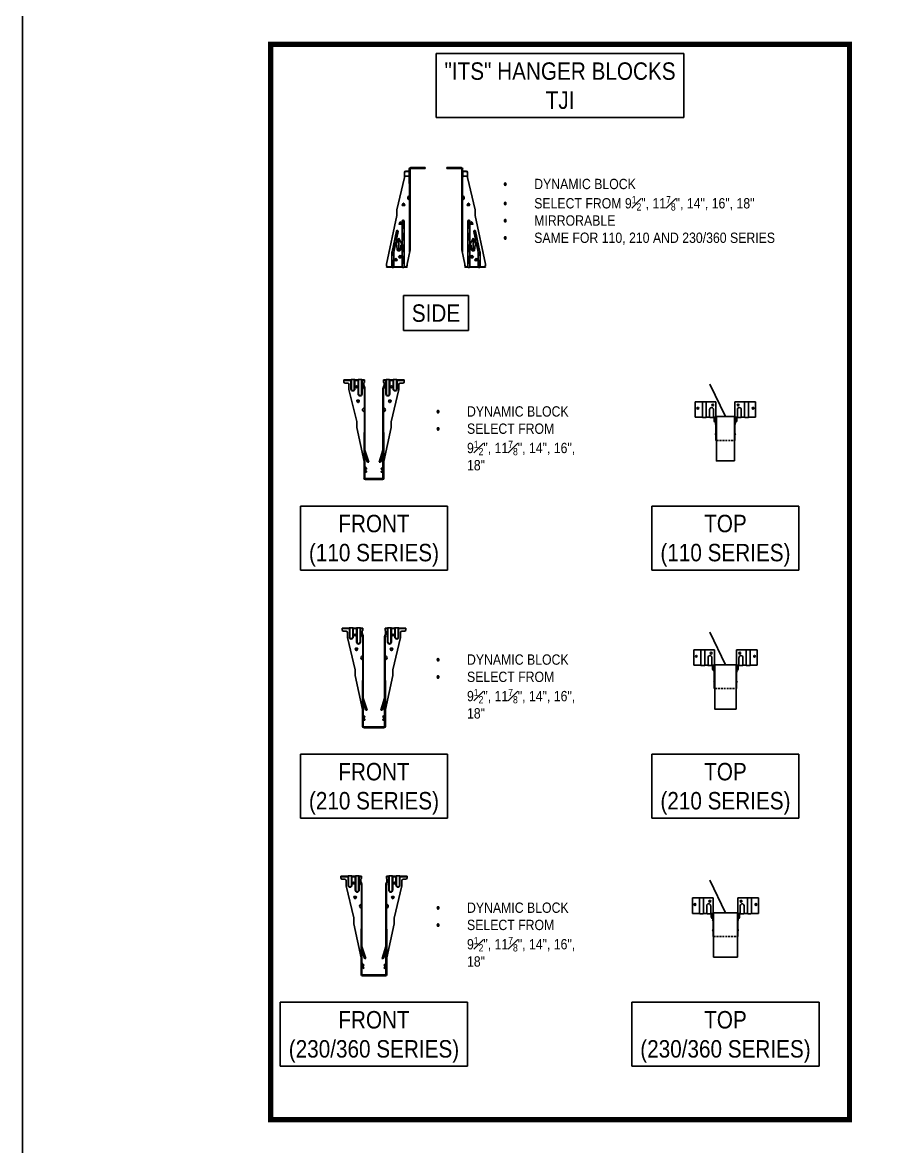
# Model space of a CAD drawing. Header units: inches. Extents: x -2661 to 42767, y -1222 to 9099.
# Drawn here: x 1230.6 to 1313.6, y 1611.2 to 1719.9 of the extents above; entities that cross this region are included whole.
import ezdxf

# ---------------------------------------------------------------- set-up
doc = ezdxf.new("R2010")
doc.units = ezdxf.units.IN
doc.header["$LTSCALE"] = 12
doc.header["$MEASUREMENT"] = 0
for name, pattern in [('HIDDEN4', [0.09375, 0.0625, -0.03125]), ('HIDDEN8', [0.04625, 0.03125, -0.015]), ('THD', [0.15, 0.11, -0.04])]:
    doc.linetypes.add(name, pattern=pattern)
doc.layers.get('0').update_dxf_attribs({"linetype": 'CONTINUOUS'})
doc.layers.add('S-ANNO-NONPLOT', color=253, linetype='CONTINUOUS', plot=False, transparency=0.5)
for name, color, linetype in [('S-ANNO-NOTE', 4, 'CONTINUOUS'), ('S-SIMPSON', 2, 'CONTINUOUS'), ('S-WOOD', 3, 'CONTINUOUS')]:
    doc.layers.add(name, color=color, linetype=linetype)
doc.styles.add('Arial', font='arial.ttf', dxfattribs={"width": 0.85})

# ---------------------------------------------------------------- blocks, each defined once
blk = doc.blocks.new('ITS-210-Top')
for p, q in [((-1.07, 1.44), (-3.07, 1.44)), ((-3.07, 1.44), (-3.07, -0.05)), ((-2.38, -0.05), (-2.38, 1.44)), ((-2.01, -0.05), (-2.01, 1.44)), ((-1.07, 1.44), (-1.07, -0.05)), ((1.07, 1.44), (3.07, 1.44)), ((1.07, 1.44), (1.07, -0.05)), ((2.01, -0.05), (2.01, 1.44)), ((2.38, -0.05), (2.38, 1.44)), ((3.07, 1.44), (3.07, -0.05)), ((-1.68, -0.05), (-1.68, 0.69)), ((-1.31, -0.05), (-1.31, 0.69)), ((1.31, -0.05), (1.31, 0.69)), ((1.68, -0.05), (1.68, 0.69)), ((-2.35, -0.08), (-2.04, -0.08)), ((-1.65, -0.08), (-1.34, -0.08)), ((-1.24, -0.11), (-1.03, -0.11)), ((-1.24, -0.11), (-1.24, -0.42)), ((-1.2, -0.11), (-1.2, -0.42)), ((-1.12, -0.55), (-1.03, -0.55)), ((-1.08, -0.59), (-1.1, -0.63)), ((-1.08, -0.78), (-1.1, -0.74)), ((-1.08, -0.09), (-1.08, -0.11)), ((-1.08, -0.55), (-1.08, -2.3)), ((-1.03, -0.09), (-1.03, -2.3)), ((1.03, -0.09), (1.03, -2.3)), ((1.24, -0.11), (1.03, -0.11)), ((1.12, -0.55), (1.03, -0.55)), ((1.08, -0.09), (1.08, -0.11)), ((1.08, -0.55), (1.08, -2.3)), ((1.08, -0.59), (1.1, -0.63)), ((1.08, -0.78), (1.1, -0.74)), ((1.2, -0.11), (1.2, -0.42)), ((1.24, -0.11), (1.24, -0.42)), ((1.65, -0.08), (1.34, -0.08)), ((2.35, -0.08), (2.04, -0.08)), ((-1.08, -1.59), (-1.1, -1.63)), ((-1.08, -1.78), (-1.1, -1.74)), ((1.08, -1.59), (1.1, -1.63)), ((1.08, -1.78), (1.1, -1.74)), ((-1.08, -2.3), (-1.03, -2.3)), ((1.03, -2.3), (1.08, -2.3))]:
    blk.add_line(p, q)
at = {"linetype": 'Continuous'}
for p, q in [((-2.38, -0.05), (-3.07, -0.05)), ((-1.68, -0.05), (-2.01, -0.05)), ((-1.07, -0.05), (-1.31, -0.05)), ((1.07, -0.05), (1.31, -0.05)), ((1.68, -0.05), (2.01, -0.05)), ((2.38, -0.05), (3.07, -0.05))]:
    blk.add_line(p, q, dxfattribs=at)
at = {"color": 1, "linetype": 'HIDDEN8', "ltscale": 0.5}
blk.add_line((-1.03, -2.3), (1.03, -2.3), dxfattribs=at)
for centre in [(-1.38, 1.12), (1.38, 1.12), (-2.82, 0.81), (2.82, 0.81)]:
    blk.add_circle(centre, 0.0855)
for centre, radius, start, end in [((-1.5, 0.69), 0.188, 0, 180), ((1.5, 0.69), 0.188, 0, 180), ((-2.35, -0.05), 0.035, 180, 270), ((-2.04, -0.05), 0.035, 270, 0), ((-1.65, -0.05), 0.035, 180, 270), ((-1.34, -0.05), 0.035, 270, 0), ((-1.12, -0.42), 0.125, 180, 270), ((-1.08, -0.42), 0.125, 180, 270), ((-1.03, -0.68), 0.0938, 144.9489, 215.0511), ((1.08, -0.42), 0.125, 270, 0), ((1.03, -0.68), 0.0938, 324.9489, 35.0511), ((1.12, -0.42), 0.125, 270, 0), ((1.34, -0.05), 0.035, 180, 270), ((1.65, -0.05), 0.035, 270, 0), ((2.04, -0.05), 0.035, 180, 270), ((2.35, -0.05), 0.035, 270, 0), ((-1.03, -1.68), 0.0938, 144.9489, 215.0511), ((1.03, -1.68), 0.0938, 324.9489, 35.0511)]:
    blk.add_arc(centre, radius, start, end)
at = {"linetype": 'Continuous'}
for centre, radius, start, end in [((-1.12, -0.09), 0.045, 0, 90), ((-1.12, -0.09), 0.09, 0, 56.8249), ((1.12, -0.09), 0.09, 123.1751, 180), ((1.12, -0.09), 0.045, 90, 180)]:
    blk.add_arc(centre, radius, start, end, dxfattribs=at)
blk = doc.blocks.new('ITS-110-Top')
for p, q in [((-0.92, 1.44), (-2.92, 1.44)), ((-2.92, 1.44), (-2.92, -0.05)), ((-2.23, -0.05), (-2.23, 1.44)), ((-1.85, -0.05), (-1.85, 1.44)), ((-0.92, 1.44), (-0.92, -0.05)), ((0.92, 1.44), (2.92, 1.44)), ((0.92, 1.44), (0.92, -0.05)), ((1.85, -0.05), (1.85, 1.44)), ((2.23, -0.05), (2.23, 1.44)), ((2.92, 1.44), (2.92, -0.05)), ((-1.53, -0.05), (-1.53, 0.69)), ((-1.15, -0.05), (-1.15, 0.69)), ((1.15, -0.05), (1.15, 0.69)), ((1.53, -0.05), (1.53, 0.69)), ((-2.19, -0.08), (-1.89, -0.08)), ((-1.49, -0.08), (-1.19, -0.08)), ((-1.09, -0.11), (-0.87, -0.11)), ((-1.09, -0.11), (-1.09, -0.42)), ((-1.04, -0.11), (-1.04, -0.42)), ((-0.96, -0.55), (-0.87, -0.55)), ((-0.92, -0.59), (-0.95, -0.63)), ((-0.92, -0.78), (-0.95, -0.74)), ((-0.92, -0.09), (-0.92, -0.11)), ((-0.92, -0.55), (-0.92, -2.3)), ((-0.87, -0.09), (-0.87, -2.3)), ((1.09, -0.11), (0.87, -0.11)), ((0.96, -0.55), (0.87, -0.55)), ((0.87, -0.09), (0.87, -2.3)), ((0.92, -0.09), (0.92, -0.11)), ((0.92, -0.55), (0.92, -2.3)), ((0.92, -0.59), (0.95, -0.63)), ((0.92, -0.78), (0.95, -0.74)), ((1.04, -0.11), (1.04, -0.42)), ((1.09, -0.11), (1.09, -0.42)), ((1.49, -0.08), (1.19, -0.08)), ((2.19, -0.08), (1.89, -0.08)), ((-0.92, -1.59), (-0.95, -1.63)), ((-0.92, -1.78), (-0.95, -1.74)), ((0.92, -1.59), (0.95, -1.63)), ((0.92, -1.78), (0.95, -1.74)), ((-0.92, -2.3), (-0.87, -2.3)), ((0.87, -2.3), (0.92, -2.3))]:
    blk.add_line(p, q)
at = {"linetype": 'Continuous'}
for p, q in [((-2.23, -0.05), (-2.92, -0.05)), ((-1.53, -0.05), (-1.85, -0.05)), ((-0.92, -0.05), (-1.15, -0.05)), ((0.92, -0.05), (1.15, -0.05)), ((1.53, -0.05), (1.85, -0.05)), ((2.23, -0.05), (2.92, -0.05))]:
    blk.add_line(p, q, dxfattribs=at)
at = {"color": 1, "linetype": 'HIDDEN8', "ltscale": 0.5}
blk.add_line((-0.87, -2.3), (0.87, -2.3), dxfattribs=at)
for centre in [(-1.23, 1.12), (1.23, 1.12), (-2.67, 0.81), (2.67, 0.81)]:
    blk.add_circle(centre, 0.0855)
for centre, radius, start, end in [((-1.34, 0.69), 0.188, 0, 180), ((1.34, 0.69), 0.188, 0, 180), ((-2.19, -0.05), 0.035, 180, 270), ((-1.89, -0.05), 0.035, 270, 0), ((-1.49, -0.05), 0.035, 180, 270), ((-1.19, -0.05), 0.035, 270, 0), ((-0.96, -0.42), 0.125, 180, 270), ((-0.92, -0.42), 0.125, 180, 270), ((-0.87, -0.68), 0.0938, 144.9489, 215.0511), ((0.92, -0.42), 0.125, 270, 0), ((0.87, -0.68), 0.0938, 324.9489, 35.0511), ((0.96, -0.42), 0.125, 270, 0), ((1.19, -0.05), 0.035, 180, 270), ((1.49, -0.05), 0.035, 270, 0), ((1.89, -0.05), 0.035, 180, 270), ((2.19, -0.05), 0.035, 270, 0), ((-0.87, -1.68), 0.0938, 144.9489, 215.0511), ((0.87, -1.68), 0.0938, 324.9489, 35.0511)]:
    blk.add_arc(centre, radius, start, end)
at = {"linetype": 'Continuous'}
for centre, radius, start, end in [((-0.96, -0.09), 0.045, 0, 90), ((-0.96, -0.09), 0.09, 0, 56.8249), ((0.96, -0.09), 0.09, 123.1751, 180), ((0.96, -0.09), 0.045, 90, 180)]:
    blk.add_arc(centre, radius, start, end, dxfattribs=at)
blk = doc.blocks.new('ITS-360-Top')
for p, q in [((-1.2, 1.44), (-3.2, 1.44)), ((-3.2, 1.44), (-3.2, -0.05)), ((-2.51, -0.05), (-2.51, 1.44)), ((-2.13, -0.05), (-2.13, 1.44)), ((-1.2, 1.44), (-1.2, -0.05)), ((1.2, 1.44), (3.2, 1.44)), ((1.2, 1.44), (1.2, -0.05)), ((2.13, -0.05), (2.13, 1.44)), ((2.51, -0.05), (2.51, 1.44)), ((3.2, 1.44), (3.2, -0.05)), ((-1.81, -0.05), (-1.81, 0.69)), ((-1.43, -0.05), (-1.43, 0.69)), ((1.43, -0.05), (1.43, 0.69)), ((1.81, -0.05), (1.81, 0.69)), ((-2.47, -0.08), (-2.17, -0.08)), ((-1.77, -0.08), (-1.47, -0.08)), ((-1.37, -0.11), (-1.16, -0.11)), ((-1.37, -0.11), (-1.37, -0.42)), ((-1.33, -0.11), (-1.33, -0.42)), ((-1.24, -0.55), (-1.16, -0.55)), ((-1.2, -0.59), (-1.23, -0.63)), ((-1.2, -0.78), (-1.23, -0.74)), ((-1.2, -0.09), (-1.2, -0.11)), ((-1.2, -0.55), (-1.2, -2.3)), ((-1.16, -0.09), (-1.16, -2.3)), ((1.16, -0.09), (1.16, -2.3)), ((1.37, -0.11), (1.16, -0.11)), ((1.24, -0.55), (1.16, -0.55)), ((1.2, -0.09), (1.2, -0.11)), ((1.2, -0.55), (1.2, -2.3)), ((1.2, -0.59), (1.23, -0.63)), ((1.2, -0.78), (1.23, -0.74)), ((1.33, -0.11), (1.33, -0.42)), ((1.37, -0.11), (1.37, -0.42)), ((1.77, -0.08), (1.47, -0.08)), ((2.47, -0.08), (2.17, -0.08)), ((-1.2, -1.59), (-1.23, -1.63)), ((-1.2, -1.78), (-1.23, -1.74)), ((1.2, -1.59), (1.23, -1.63)), ((1.2, -1.78), (1.23, -1.74)), ((-1.2, -2.3), (-1.16, -2.3)), ((1.16, -2.3), (1.2, -2.3))]:
    blk.add_line(p, q)
at = {"linetype": 'Continuous'}
for p, q in [((-2.51, -0.05), (-3.2, -0.05)), ((-1.81, -0.05), (-2.13, -0.05)), ((-1.2, -0.05), (-1.43, -0.05)), ((1.2, -0.05), (1.43, -0.05)), ((1.81, -0.05), (2.13, -0.05)), ((2.51, -0.05), (3.2, -0.05))]:
    blk.add_line(p, q, dxfattribs=at)
at = {"color": 1, "linetype": 'HIDDEN8', "ltscale": 0.5}
blk.add_line((-1.16, -2.3), (1.16, -2.3), dxfattribs=at)
for centre in [(-1.51, 1.12), (1.51, 1.12), (-2.95, 0.81), (2.95, 0.81)]:
    blk.add_circle(centre, 0.0855)
for centre, radius, start, end in [((-1.62, 0.69), 0.188, 0, 180), ((1.62, 0.69), 0.188, 0, 180), ((-2.47, -0.05), 0.035, 180, 270), ((-2.17, -0.05), 0.035, 270, 0), ((-1.77, -0.05), 0.035, 180, 270), ((-1.47, -0.05), 0.035, 270, 0), ((-1.24, -0.42), 0.125, 180, 270), ((-1.2, -0.42), 0.125, 180, 270), ((-1.15, -0.68), 0.0938, 144.9489, 215.0511), ((1.2, -0.42), 0.125, 270, 0), ((1.15, -0.68), 0.0938, 324.9489, 35.0511), ((1.24, -0.42), 0.125, 270, 0), ((1.47, -0.05), 0.035, 180, 270), ((1.77, -0.05), 0.035, 270, 0), ((2.17, -0.05), 0.035, 180, 270), ((2.47, -0.05), 0.035, 270, 0), ((-1.15, -1.68), 0.0938, 144.9489, 215.0511), ((1.15, -1.68), 0.0938, 324.9489, 35.0511)]:
    blk.add_arc(centre, radius, start, end)
at = {"linetype": 'Continuous'}
for centre, radius, start, end in [((-1.25, -0.09), 0.045, 0, 90), ((-1.25, -0.09), 0.09, 0, 56.8249), ((1.25, -0.09), 0.09, 123.1751, 180), ((1.25, -0.09), 0.045, 90, 180)]:
    blk.add_arc(centre, radius, start, end, dxfattribs=at)
blk = doc.blocks.new('ITS95-Right')
for p, q in [((1.44, 0.08), (0.04, 0.08)), ((1.44, 0.04), (0.04, 0.04)), ((1.44, 0), (0.04, 0)), ((1.44, 0.08), (1.44, 0)), ((-0.54, -0.88), (-1.3, -4)), ((-0.54, -0.39), (-0.54, -0.66)), ((-0.54, -0.44), (-0.54, -0.88)), ((-0.11, -0.75), (-0.54, -0.75)), ((-0.11, -0.27), (-0.42, -0.27)), ((-0.11, -0.28), (-0.42, -0.28)), ((-0.11, -0.27), (-0.11, -0.75)), ((-0.08, -1.43), (-0.08, -0.05)), ((-0.05, -0.05), (-0.05, -8.07)), ((0, -0.05), (0, -7.86)), ((-1.3, -4.55), (-1.3, -4)), ((-0.67, -3.38), (-0.76, -3.54)), ((-0.54, -3.59), (-0.73, -3.59)), ((-0.61, -3.38), (-0.52, -3.54)), ((-2.3, -9.25), (-1.3, -4.55)), ((-0.98, -5.19), (-1.07, -5.35)), ((-1.05, -5.4), (-0.86, -5.4)), ((-0.92, -5.19), (-0.83, -5.35)), ((-0.78, -5.09), (-0.78, -9.55)), ((-0.59, -5.09), (-0.59, -9.55)), ((-1.33, -6.07), (-1.75, -8.05)), ((-1.15, -6.11), (-1.57, -8.09)), ((-1.09, -6.73), (-1.33, -7.27)), ((-1.33, -7.27), (-1.33, -7.37)), ((-1.24, -7.9), (-1.29, -7.42)), ((-1.29, -7.42), (-1.29, -7.42)), ((-1.09, -7.91), (-1.09, -6.73)), ((-1.09, -6.73), (-0.84, -7.27)), ((-0.94, -7.9), (-0.89, -7.42)), ((-0.89, -7.42), (-0.89, -7.42)), ((-0.84, -7.27), (-0.84, -7.37)), ((-1.78, -9.55), (-1.78, -8.26)), ((-1.59, -9.55), (-1.59, -8.26)), ((-1.38, -8.68), (-1.53, -8.85)), ((-1.23, -8.85), (-1.38, -8.68)), ((-1.38, -8.87), (-1.38, -8.68)), ((-0.98, -8.4), (-1.13, -8.58)), ((-0.98, -8.6), (-1.13, -8.58)), ((-0.83, -8.58), (-0.98, -8.4)), ((-0.98, -8.6), (-0.98, -8.4)), ((-0.98, -8.6), (-0.83, -8.58)), ((0, -7.86), (-0.3, -9.25)), ((-2.3, -9.41), (-2.3, -9.25)), ((-2.3, -9.5), (-2.21, -9.5)), ((-2.3, -9.55), (-2.3, -9.5)), ((-1.78, -9.55), (-2.3, -9.55)), ((-1.78, -9.55), (-1.74, -9.57)), ((-1.59, -9.55), (-1.63, -9.57)), ((-0.78, -9.55), (-1.59, -9.55)), ((-1.38, -8.87), (-1.53, -8.85)), ((-1.38, -8.87), (-1.23, -8.85)), ((-0.78, -9.55), (-0.74, -9.57)), ((-0.59, -9.55), (-0.63, -9.57)), ((-0.3, -9.55), (-0.59, -9.55)), ((-0.3, -9.5), (-0.38, -9.5)), ((-0.3, -9.25), (-0.3, -9.41)), ((-0.3, -9.5), (-0.3, -9.55))]:
    blk.add_line(p, q)
at = {"color": 253, "linetype": 'HIDDEN4'}
for p, q in [((-0.73, -5.09), (-0.73, -9.58)), ((-0.63, -5.09), (-0.63, -9.58)), ((-1.29, -6.08), (-1.71, -8.06)), ((-1.19, -6.1), (-1.62, -8.08)), ((-1.73, -9.58), (-1.73, -8.26)), ((-1.63, -9.58), (-1.63, -8.26))]:
    blk.add_line(p, q, dxfattribs=at)
at = {"linetype": 'THD'}
for p, q in [((-1.78, -9.5), (-2.21, -9.5)), ((-0.78, -9.5), (-1.59, -9.5)), ((-0.38, -9.5), (-0.59, -9.5))]:
    blk.add_line(p, q, dxfattribs=at)
for centre, radius, start, end in [((0.04, -0.05), 0.125, 90, 180), ((0.04, -0.05), 0.09, 90, 180), ((0.8, -0.01), 0.09, 37.6699, 90), ((-0.42, -0.39), 0.125, 90, 180), ((-0.42, -0.41), 0.125, 90, 180), ((-0.05, -0.75), 0.0625, 180, 270), ((0.01, -0.94), 0.09, 180, 232.3301), ((0.04, -0.05), 0.045, 90, 180), ((0.01, -1.43), 0.09, 180, 232.3301), ((-0.05, -2.84), 0.188, 90, 270), ((-0.73, -3.55), 0.0313, 150, 270), ((-0.64, -3.39), 0.0312, 30, 150), ((-0.54, -3.55), 0.0313, 270, 30), ((-1.05, -5.37), 0.0313, 150, 270), ((-0.95, -5.2), 0.0313, 30, 150), ((-0.86, -5.37), 0.0313, 270, 30), ((-0.68, -5.09), 0.0938, 0, 180), ((-1.24, -6.09), 0.0937, 348, 168), ((-1.29, -7.37), 0.045, 180, 276.4307), ((-0.89, -7.37), 0.045, 263.6853, 0), ((-0.78, -8.26), 1, 168, 180), ((-0.78, -8.26), 0.813, 168, 180), ((-1.09, -7.72), 0.19, 212.0035, 327.7337), ((-1.09, -7.79), 0.19, 215.9716, 323.7922), ((-0.98, -8.46), 0.188, 216.8699, 323.1301), ((-2.3, -9.5), 0.0855, 0, 90), ((-1.68, -9.5), 0.0938, 234.9489, 305.0511), ((-1.38, -8.74), 0.188, 216.8699, 323.1301), ((-0.68, -9.5), 0.0938, 234.9489, 305.0511), ((-0.3, -9.5), 0.0855, 90, 180)]:
    blk.add_arc(centre, radius, start, end)
at = {"color": 253, "linetype": 'HIDDEN4'}
for centre, radius, start, end in [((-0.68, -5.09), 0.0488, 0, 180), ((-1.24, -6.09), 0.0487, 348, 168), ((-0.78, -8.26), 0.955, 168, 180), ((-0.78, -8.26), 0.858, 168, 180)]:
    blk.add_arc(centre, radius, start, end, dxfattribs=at)
blk = doc.blocks.new('*U1189')
at = {"layer": 'S-SIMPSON'}
blk.add_blockref('ITS95-Right', (0, 0), dxfattribs=at)
blk = doc.blocks.new('*U1181')
at = {"layer": 'S-SIMPSON', "xscale": -1}
blk.add_blockref('ITS95-Right', (0, 0), dxfattribs=at)
blk = doc.blocks.new('ITS95--110-Front')
for p, q in [((-2.92, 9.55), (-2.23, 9.55)), ((-2.92, 9.55), (-2.92, 9.31)), ((-2.85, 9.25), (-2.54, 9.25)), ((-2.42, 9.12), (-2.42, 8.62)), ((-2.23, 8.67), (-2.23, 9.55)), ((-2.19, 9.58), (-1.89, 9.58)), ((-1.85, 8.67), (-1.85, 9.55)), ((-1.85, 9.55), (-1.53, 9.55)), ((-1.53, 8.19), (-1.53, 9.55)), ((-1.49, 9.58), (-1.19, 9.58)), ((-1.15, 8.19), (-1.15, 9.55)), ((-1.15, 9.55), (-0.92, 9.55)), ((-1.09, 9.22), (-1.04, 9.23)), ((-0.92, 8.77), (-1.09, 9.22)), ((-0.88, 8.78), (-1.04, 9.23)), ((-0.98, 9.05), (-0.98, 9.25)), ((-0.98, 8.75), (-0.98, 8.92)), ((-0.92, 9.55), (-0.92, 9.5)), ((-0.92, 9.31), (-0.92, 9.5)), ((-0.92, 0.05), (-0.92, 8.75)), ((-0.88, 8.75), (-0.88, 0.05)), ((0.88, 8.78), (1.04, 9.23)), ((0.87, 8.75), (0.87, 0.05)), ((1.15, 9.55), (0.92, 9.55)), ((0.92, 9.55), (0.92, 9.5)), ((0.92, 9.31), (0.92, 9.5)), ((0.92, 8.77), (1.09, 9.22)), ((0.92, 8.75), (0.92, 0.05)), ((0.98, 9.05), (0.98, 9.25)), ((0.98, 9.05), (0.98, 9.25)), ((0.98, 8.75), (0.98, 8.92)), ((0.98, 8.75), (0.98, 8.92)), ((1.09, 9.22), (1.04, 9.23)), ((1.15, 8.19), (1.15, 9.55)), ((1.49, 9.58), (1.19, 9.58)), ((1.53, 8.19), (1.53, 9.55)), ((1.85, 9.55), (1.53, 9.55)), ((1.85, 8.67), (1.85, 9.55)), ((2.19, 9.58), (1.89, 9.58)), ((2.23, 8.67), (2.23, 9.55)), ((2.92, 9.55), (2.23, 9.55)), ((2.42, 9.12), (2.42, 8.62)), ((2.85, 9.25), (2.54, 9.25)), ((2.92, 9.55), (2.92, 9.31)), ((-2.42, 8.62), (-1.67, 5.52)), ((2.42, 8.62), (1.67, 5.5)), ((-1.57, 7.38), (-1.66, 7.54)), ((-1.45, 7.59), (-1.63, 7.59)), ((-1.51, 7.38), (-1.42, 7.54)), ((1.51, 7.38), (1.42, 7.54)), ((1.45, 7.59), (1.63, 7.59)), ((1.57, 7.38), (1.66, 7.54)), ((-1.67, 5.52), (-1.67, 4.95)), ((1.67, 5.5), (1.67, 4.95)), ((-1.67, 4.95), (-0.96, 1.66)), ((-0.96, 4.41), (-0.96, 0.05)), ((-0.92, 4.5), (-0.95, 4.46)), ((0.92, 4.5), (0.95, 4.46)), ((1.67, 4.95), (0.96, 1.66)), ((0.96, 4.41), (0.96, 0.05)), ((-0.5, 1.59), (-0.88, 2.76)), ((0.5, 1.59), (0.87, 2.76)), ((-0.86, 1.13), (-0.71, 0.98)), ((-0.66, 1.63), (-0.77, 1.99)), ((-0.6, 1.61), (-0.73, 2)), ((0.6, 1.61), (0.73, 2)), ((0.66, 1.63), (0.77, 1.99)), ((0.86, 1.13), (0.71, 0.98)), ((-0.88, 0.89), (-0.92, 0.89)), ((-0.88, 0.66), (-0.92, 0.66)), ((-0.86, 0.86), (-0.71, 0.7)), ((0.83, 0), (-0.83, 0)), ((-0.71, 0.98), (-0.71, 0.92)), ((-0.71, 0.7), (-0.71, 0.64)), ((0.71, 0.98), (0.71, 0.92)), ((0.86, 0.86), (0.71, 0.7)), ((0.71, 0.7), (0.71, 0.64)), ((0.87, 0.89), (0.92, 0.89)), ((0.87, 0.66), (0.92, 0.66)), ((0.83, -0.04), (-0.83, -0.04)), ((0.83, -0.09), (-0.83, -0.09))]:
    blk.add_line(p, q)
at = {"linetype": 'THD'}
for p, q in [((-2.92, 9.5), (-2.23, 9.5)), ((-2.18, 8.67), (-2.18, 9.58)), ((-1.9, 8.67), (-1.9, 9.58)), ((-1.85, 9.5), (-1.53, 9.5)), ((-1.48, 8.19), (-1.48, 9.58)), ((-1.2, 8.19), (-1.2, 9.58)), ((-1.15, 9.5), (-0.92, 9.5)), ((1.15, 9.5), (0.92, 9.5)), ((1.2, 8.19), (1.2, 9.57)), ((1.48, 8.19), (1.48, 9.58)), ((1.85, 9.5), (1.53, 9.5)), ((1.9, 8.67), (1.9, 9.58)), ((2.18, 8.67), (2.18, 9.58)), ((2.92, 9.5), (2.23, 9.5)), ((-0.54, 1.6), (-0.88, 2.62)), ((0.54, 1.6), (0.87, 2.62)), ((-0.88, 1.52), (-0.92, 1.52)), ((-0.89, 1.1), (-0.71, 0.92)), ((0.89, 1.1), (0.71, 0.92)), ((0.87, 1.52), (0.92, 1.52)), ((-0.89, 0.82), (-0.71, 0.64)), ((0.89, 0.82), (0.71, 0.64))]:
    blk.add_line(p, q, dxfattribs=at)
for centre in [(-1.7, 8.88), (1.7, 8.88)]:
    blk.add_circle(centre, 0.0855)
for centre, radius, start, end in [((-2.92, 9.25), 0.0625, 0, 90), ((-2.54, 9.12), 0.125, 0, 90), ((-2.19, 9.55), 0.035, 90, 180), ((-1.89, 9.55), 0.035, 0, 90), ((-1.49, 9.55), 0.035, 90, 180), ((-1.19, 9.55), 0.035, 0, 90), ((-0.92, 9.25), 0.0625, 93.8973, 180), ((-0.92, 8.75), 0.0625, 180, 266.1027), ((-0.96, 8.75), 0.045, 0, 20), ((-0.96, 8.75), 0.045, 0, 20), ((-0.96, 8.75), 0.09, 0, 20), ((0.96, 8.75), 0.09, 160, 180), ((0.92, 9.25), 0.0625, 0, 86.1027), ((0.96, 8.75), 0.045, 160, 180), ((0.92, 8.75), 0.0625, 273.8973, 0), ((1.19, 9.55), 0.035, 90, 180), ((1.49, 9.55), 0.035, 0, 90), ((1.89, 9.55), 0.035, 90, 180), ((2.19, 9.55), 0.035, 0, 90), ((2.54, 9.12), 0.125, 90, 180), ((2.92, 9.25), 0.0625, 90, 180), ((-2.04, 8.67), 0.188, 180, 0), ((-1.34, 8.19), 0.188, 180, 0), ((1.34, 8.19), 0.188, 180, 0), ((2.04, 8.67), 0.188, 180, 0), ((-1.63, 7.55), 0.0313, 90, 210), ((-1.54, 7.39), 0.0312, 210, 330), ((-1.45, 7.55), 0.0313, 330, 90), ((-0.92, 6.66), 0.188, 90, 270), ((0.92, 6.66), 0.188, 270, 90), ((1.45, 7.55), 0.0313, 90, 210), ((1.54, 7.39), 0.0312, 210, 330), ((1.63, 7.55), 0.0313, 330, 90), ((-0.87, 4.41), 0.0938, 144.9489, 180), ((0.87, 4.41), 0.0938, 0, 35.0511), ((-0.9, 1.95), 0.18, 17.2542, 81.0662), ((-0.9, 1.95), 0.135, 17.139, 78.0532), ((-0.83, 1.16), 0.045, 180, 225), ((-0.46, 2.14), 0.55, 249.5314, 266.7307), ((0.46, 2.14), 0.55, 273.2693, 290.4686), ((0.9, 1.95), 0.18, 98.9338, 162.7458), ((0.9, 1.95), 0.135, 101.9468, 162.861), ((0.83, 1.16), 0.045, 315, 0), ((-0.83, 0.05), 0.135, 180, 270), ((-0.83, 0.05), 0.09, 180, 270), ((-0.77, 1.03), 0.133, 217.3599, 296.3209), ((-0.83, 0.89), 0.045, 180, 225), ((-0.77, 0.76), 0.133, 217.3599, 296.3209), ((-0.83, 0.05), 0.045, 180, 270), ((0.77, 1.03), 0.133, 243.6791, 322.6401), ((0.77, 0.76), 0.133, 243.6791, 322.6401), ((0.83, 0.05), 0.135, 270, 0), ((0.83, 0.05), 0.09, 270, 0), ((0.83, 0.05), 0.045, 270, 0), ((0.83, 0.89), 0.045, 315, 0)]:
    blk.add_arc(centre, radius, start, end)
for centre, radius, start, end in [((-2.04, 8.67), 0.142, 180, 0), ((-1.34, 8.19), 0.142, 180, 0), ((1.34, 8.19), 0.142, 180, 0), ((2.04, 8.67), 0.142, 180, 0), ((-0.83, 1.16), 0.09, 180, 225), ((0.83, 1.16), 0.09, 315, 0), ((-0.83, 0.89), 0.09, 180, 225), ((0.83, 0.89), 0.09, 315, 0)]:
    blk.add_arc(centre, radius, start, end, dxfattribs=at)
blk = doc.blocks.new('*U1182')
at = {"layer": 'S-SIMPSON'}
blk.add_blockref('ITS95--110-Front', (0, 0), dxfattribs=at)
blk = doc.blocks.new('ITS95--210-Front')
for p, q in [((-3.07, 9.55), (-2.38, 9.55)), ((-3.07, 9.55), (-3.07, 9.31)), ((-3.01, 9.25), (-2.7, 9.25)), ((-2.57, 9.12), (-2.57, 8.62)), ((-2.38, 8.67), (-2.38, 9.55)), ((-2.35, 9.58), (-2.04, 9.58)), ((-2.01, 8.67), (-2.01, 9.55)), ((-2.01, 9.55), (-1.68, 9.55)), ((-1.68, 8.19), (-1.68, 9.55)), ((-1.65, 9.58), (-1.34, 9.58)), ((-1.31, 8.19), (-1.31, 9.55)), ((-1.31, 9.55), (-1.07, 9.55)), ((-1.24, 9.22), (-1.2, 9.23)), ((-1.08, 8.77), (-1.24, 9.22)), ((-1.04, 8.78), (-1.2, 9.23)), ((-1.13, 9.05), (-1.13, 9.25)), ((-1.13, 8.75), (-1.13, 8.92)), ((-1.08, 9.31), (-1.08, 9.5)), ((-1.08, 0.05), (-1.08, 8.75)), ((-1.07, 9.55), (-1.07, 9.5)), ((-1.03, 8.75), (-1.03, 0.05)), ((1.03, 8.75), (1.03, 0.05)), ((1.04, 8.78), (1.2, 9.23)), ((1.31, 9.55), (1.07, 9.55)), ((1.07, 9.55), (1.07, 9.5)), ((1.08, 9.31), (1.08, 9.5)), ((1.08, 8.77), (1.24, 9.22)), ((1.08, 8.75), (1.08, 0.05)), ((1.13, 9.05), (1.13, 9.25)), ((1.13, 9.05), (1.13, 9.25)), ((1.13, 8.75), (1.13, 8.92)), ((1.13, 8.75), (1.13, 8.92)), ((1.24, 9.22), (1.2, 9.23)), ((1.31, 8.19), (1.31, 9.55)), ((1.65, 9.58), (1.34, 9.58)), ((1.68, 8.19), (1.68, 9.55)), ((2.01, 9.55), (1.68, 9.55)), ((2.01, 8.67), (2.01, 9.55)), ((2.35, 9.58), (2.04, 9.58)), ((2.38, 8.67), (2.38, 9.55)), ((3.07, 9.55), (2.38, 9.55)), ((2.57, 9.12), (2.57, 8.62)), ((3.01, 9.25), (2.7, 9.25)), ((3.07, 9.55), (3.07, 9.31)), ((-2.57, 8.62), (-1.83, 5.52)), ((2.57, 8.62), (1.82, 5.5)), ((-1.72, 7.38), (-1.82, 7.54)), ((-1.6, 7.59), (-1.79, 7.59)), ((-1.67, 7.38), (-1.58, 7.54)), ((1.67, 7.38), (1.58, 7.54)), ((1.6, 7.59), (1.79, 7.59)), ((1.72, 7.38), (1.82, 7.54)), ((-1.83, 5.52), (-1.82, 4.95)), ((1.82, 5.5), (1.82, 4.95)), ((-1.82, 4.95), (-1.12, 1.66)), ((-1.12, 4.41), (-1.12, 0.05)), ((-1.08, 4.5), (-1.1, 4.46)), ((1.08, 4.5), (1.1, 4.46)), ((1.82, 4.95), (1.12, 1.66)), ((1.12, 4.41), (1.12, 0.05)), ((-0.65, 1.59), (-1.03, 2.76)), ((0.65, 1.59), (1.03, 2.76)), ((-1.02, 1.13), (-0.87, 0.98)), ((-0.81, 1.63), (-0.93, 1.99)), ((-0.76, 1.61), (-0.89, 2)), ((0.76, 1.61), (0.89, 2)), ((0.81, 1.63), (0.93, 1.99)), ((1.02, 1.13), (0.87, 0.98)), ((-1.03, 0.89), (-1.08, 0.89)), ((-1.03, 0.66), (-1.08, 0.66)), ((-1.02, 0.86), (-0.87, 0.7)), ((0.99, 0), (-0.99, 0)), ((-0.87, 0.98), (-0.87, 0.92)), ((-0.87, 0.7), (-0.87, 0.64)), ((0.87, 0.98), (0.87, 0.92)), ((1.02, 0.86), (0.87, 0.7)), ((0.87, 0.7), (0.87, 0.64)), ((1.03, 0.89), (1.08, 0.89)), ((1.03, 0.66), (1.08, 0.66)), ((0.99, -0.04), (-0.99, -0.04)), ((0.99, -0.09), (-0.99, -0.09))]:
    blk.add_line(p, q)
at = {"linetype": 'THD'}
for p, q in [((-3.07, 9.5), (-2.38, 9.5)), ((-2.34, 8.67), (-2.34, 9.58)), ((-2.05, 8.67), (-2.05, 9.58)), ((-2.01, 9.5), (-1.68, 9.5)), ((-1.64, 8.19), (-1.64, 9.58)), ((-1.35, 8.19), (-1.35, 9.58)), ((-1.31, 9.5), (-1.07, 9.5)), ((1.31, 9.5), (1.07, 9.5)), ((1.35, 8.19), (1.35, 9.57)), ((1.64, 8.19), (1.64, 9.58)), ((2.01, 9.5), (1.68, 9.5)), ((2.05, 8.67), (2.05, 9.58)), ((2.34, 8.67), (2.34, 9.58)), ((3.07, 9.5), (2.38, 9.5)), ((-0.7, 1.6), (-1.03, 2.62)), ((0.7, 1.6), (1.03, 2.62)), ((-1.03, 1.52), (-1.08, 1.52)), ((-1.05, 1.1), (-0.87, 0.92)), ((1.05, 1.1), (0.87, 0.92)), ((1.03, 1.52), (1.08, 1.52)), ((-1.05, 0.82), (-0.87, 0.64)), ((1.05, 0.82), (0.87, 0.64))]:
    blk.add_line(p, q, dxfattribs=at)
for centre in [(-1.85, 8.88), (1.85, 8.88)]:
    blk.add_circle(centre, 0.0855)
for centre, radius, start, end in [((-3.07, 9.25), 0.0625, 0, 90), ((-2.7, 9.12), 0.125, 0, 90), ((-2.35, 9.55), 0.035, 90, 180), ((-2.04, 9.55), 0.035, 0, 90), ((-1.65, 9.55), 0.035, 90, 180), ((-1.34, 9.55), 0.035, 0, 90), ((-1.07, 9.25), 0.0625, 93.8973, 180), ((-1.07, 8.75), 0.0625, 180, 266.1027), ((-1.12, 8.75), 0.045, 0, 20), ((-1.12, 8.75), 0.045, 0, 20), ((-1.12, 8.75), 0.09, 0, 20), ((1.12, 8.75), 0.09, 160, 180), ((1.07, 9.25), 0.0625, 0, 86.1027), ((1.12, 8.75), 0.045, 160, 180), ((1.07, 8.75), 0.0625, 273.8973, 0), ((1.34, 9.55), 0.035, 90, 180), ((1.65, 9.55), 0.035, 0, 90), ((2.04, 9.55), 0.035, 90, 180), ((2.35, 9.55), 0.035, 0, 90), ((2.7, 9.12), 0.125, 90, 180), ((3.07, 9.25), 0.0625, 90, 180), ((-2.2, 8.67), 0.188, 180, 0), ((-1.5, 8.19), 0.188, 180, 0), ((1.5, 8.19), 0.188, 180, 0), ((2.2, 8.67), 0.188, 180, 0), ((-1.79, 7.55), 0.0313, 90, 210), ((-1.7, 7.39), 0.0312, 210, 330), ((-1.6, 7.55), 0.0313, 330, 90), ((-1.08, 6.66), 0.188, 90, 270), ((1.08, 6.66), 0.188, 270, 90), ((1.6, 7.55), 0.0313, 90, 210), ((1.7, 7.39), 0.0312, 210, 330), ((1.79, 7.55), 0.0313, 330, 90), ((-1.03, 4.41), 0.0938, 144.9489, 180), ((1.03, 4.41), 0.0938, 0, 35.0511), ((-1.06, 1.95), 0.18, 17.2542, 81.0662), ((-1.06, 1.95), 0.135, 17.139, 78.0532), ((-0.99, 1.16), 0.045, 180, 225), ((-0.62, 2.14), 0.55, 249.5314, 266.7307), ((0.62, 2.14), 0.55, 273.2693, 290.4686), ((1.06, 1.95), 0.18, 98.9338, 162.7458), ((1.06, 1.95), 0.135, 101.9468, 162.861), ((0.99, 1.16), 0.045, 315, 0), ((-0.99, 0.05), 0.135, 180, 270), ((-0.99, 0.05), 0.09, 180, 270), ((-0.93, 1.03), 0.133, 217.3599, 296.3209), ((-0.99, 0.89), 0.045, 180, 225), ((-0.93, 0.76), 0.133, 217.3599, 296.3209), ((-0.99, 0.05), 0.045, 180, 270), ((0.93, 1.03), 0.133, 243.6791, 322.6401), ((0.93, 0.76), 0.133, 243.6791, 322.6401), ((0.99, 0.05), 0.135, 270, 0), ((0.99, 0.05), 0.09, 270, 0), ((0.99, 0.05), 0.045, 270, 0), ((0.99, 0.89), 0.045, 315, 0)]:
    blk.add_arc(centre, radius, start, end)
for centre, radius, start, end in [((-2.2, 8.67), 0.142, 180, 0), ((-1.5, 8.19), 0.142, 180, 0), ((1.5, 8.19), 0.142, 180, 0), ((2.2, 8.67), 0.142, 180, 0), ((-0.99, 1.16), 0.09, 180, 225), ((0.99, 1.16), 0.09, 315, 0), ((-0.99, 0.89), 0.09, 180, 225), ((0.99, 0.89), 0.09, 315, 0)]:
    blk.add_arc(centre, radius, start, end, dxfattribs=at)
blk = doc.blocks.new('*U1183')
at = {"layer": 'S-SIMPSON'}
blk.add_blockref('ITS95--210-Front', (0, 0), dxfattribs=at)
blk = doc.blocks.new('ITS95--360-Front')
for p, q in [((-3.2, 9.55), (-2.51, 9.55)), ((-3.2, 9.55), (-3.2, 9.31)), ((-3.13, 9.25), (-2.82, 9.25)), ((-2.7, 9.12), (-2.7, 8.62)), ((-2.51, 8.67), (-2.51, 9.55)), ((-2.47, 9.58), (-2.17, 9.58)), ((-2.13, 8.67), (-2.13, 9.55)), ((-2.13, 9.55), (-1.81, 9.55)), ((-1.81, 8.19), (-1.81, 9.55)), ((-1.77, 9.58), (-1.47, 9.58)), ((-1.43, 8.19), (-1.43, 9.55)), ((-1.43, 9.55), (-1.2, 9.55)), ((-1.37, 9.22), (-1.33, 9.23)), ((-1.2, 8.77), (-1.37, 9.22)), ((-1.16, 8.78), (-1.33, 9.23)), ((-1.26, 9.05), (-1.26, 9.25)), ((-1.26, 8.75), (-1.26, 8.92)), ((-1.2, 9.55), (-1.2, 9.5)), ((-1.2, 9.31), (-1.2, 9.5)), ((-1.2, 0.05), (-1.2, 8.75)), ((-1.16, 8.75), (-1.16, 0.05)), ((1.16, 8.78), (1.33, 9.23)), ((1.16, 8.75), (1.16, 0.05)), ((1.43, 9.55), (1.2, 9.55)), ((1.2, 9.55), (1.2, 9.5)), ((1.2, 9.31), (1.2, 9.5)), ((1.2, 8.77), (1.37, 9.22)), ((1.2, 8.75), (1.2, 0.05)), ((1.26, 9.05), (1.26, 9.25)), ((1.26, 9.05), (1.26, 9.25)), ((1.26, 8.75), (1.26, 8.92)), ((1.26, 8.75), (1.26, 8.92)), ((1.37, 9.22), (1.33, 9.23)), ((1.43, 8.19), (1.43, 9.55)), ((1.77, 9.58), (1.47, 9.58)), ((1.81, 8.19), (1.81, 9.55)), ((2.13, 9.55), (1.81, 9.55)), ((2.13, 8.67), (2.13, 9.55)), ((2.47, 9.58), (2.17, 9.58)), ((2.51, 8.67), (2.51, 9.55)), ((3.2, 9.55), (2.51, 9.55)), ((2.7, 9.12), (2.7, 8.62)), ((3.13, 9.25), (2.82, 9.25)), ((3.2, 9.55), (3.2, 9.31)), ((-2.7, 8.62), (-1.95, 5.52)), ((2.7, 8.62), (1.95, 5.5)), ((-1.85, 7.38), (-1.94, 7.54)), ((-1.73, 7.59), (-1.92, 7.59)), ((-1.79, 7.38), (-1.7, 7.54)), ((1.79, 7.38), (1.7, 7.54)), ((1.73, 7.59), (1.92, 7.59)), ((1.85, 7.38), (1.94, 7.54)), ((-1.95, 5.52), (-1.95, 4.95)), ((1.95, 5.5), (1.95, 4.95)), ((-1.95, 4.95), (-1.25, 1.66)), ((-1.25, 4.41), (-1.25, 0.05)), ((-1.2, 4.5), (-1.23, 4.46)), ((1.2, 4.5), (1.23, 4.46)), ((1.95, 4.95), (1.25, 1.66)), ((1.25, 4.41), (1.25, 0.05)), ((-0.78, 1.59), (-1.16, 2.76)), ((0.78, 1.59), (1.16, 2.76)), ((-1.14, 1.13), (-0.99, 0.98)), ((-0.94, 1.63), (-1.06, 1.99)), ((-0.88, 1.61), (-1.01, 2)), ((0.88, 1.61), (1.01, 2)), ((0.94, 1.63), (1.06, 1.99)), ((1.14, 1.13), (0.99, 0.98)), ((-1.16, 0.89), (-1.2, 0.89)), ((-1.16, 0.66), (-1.2, 0.66)), ((-1.14, 0.86), (-0.99, 0.7)), ((1.11, 0), (-1.11, 0)), ((-0.99, 0.98), (-0.99, 0.92)), ((-0.99, 0.7), (-0.99, 0.64)), ((0.99, 0.98), (0.99, 0.92)), ((1.14, 0.86), (0.99, 0.7)), ((0.99, 0.7), (0.99, 0.64)), ((1.16, 0.89), (1.2, 0.89)), ((1.16, 0.66), (1.2, 0.66)), ((1.11, -0.04), (-1.11, -0.04)), ((1.11, -0.09), (-1.11, -0.09))]:
    blk.add_line(p, q)
at = {"linetype": 'THD'}
for p, q in [((-3.2, 9.5), (-2.51, 9.5)), ((-2.46, 8.67), (-2.46, 9.58)), ((-2.18, 8.67), (-2.18, 9.58)), ((-2.13, 9.5), (-1.81, 9.5)), ((-1.76, 8.19), (-1.76, 9.58)), ((-1.48, 8.19), (-1.48, 9.58)), ((-1.43, 9.5), (-1.2, 9.5)), ((1.43, 9.5), (1.2, 9.5)), ((1.48, 8.19), (1.48, 9.57)), ((1.76, 8.19), (1.76, 9.58)), ((2.13, 9.5), (1.81, 9.5)), ((2.18, 8.67), (2.18, 9.58)), ((2.46, 8.67), (2.46, 9.58)), ((3.2, 9.5), (2.51, 9.5)), ((-0.83, 1.6), (-1.16, 2.62)), ((0.83, 1.6), (1.16, 2.62)), ((-1.16, 1.52), (-1.2, 1.52)), ((-1.17, 1.1), (-0.99, 0.92)), ((1.17, 1.1), (0.99, 0.92)), ((1.16, 1.52), (1.2, 1.52)), ((-1.17, 0.82), (-0.99, 0.64)), ((1.17, 0.82), (0.99, 0.64))]:
    blk.add_line(p, q, dxfattribs=at)
for centre in [(-1.98, 8.88), (1.98, 8.88)]:
    blk.add_circle(centre, 0.0855)
for centre, radius, start, end in [((-3.2, 9.25), 0.0625, 0, 90), ((-2.82, 9.12), 0.125, 0, 90), ((-2.47, 9.55), 0.035, 90, 180), ((-2.17, 9.55), 0.035, 0, 90), ((-1.77, 9.55), 0.035, 90, 180), ((-1.47, 9.55), 0.035, 0, 90), ((-1.2, 9.25), 0.0625, 93.8973, 180), ((-1.2, 8.75), 0.0625, 180, 266.1027), ((-1.25, 8.75), 0.045, 0, 20), ((-1.25, 8.75), 0.045, 0, 20), ((-1.25, 8.75), 0.09, 0, 20), ((1.25, 8.75), 0.09, 160, 180), ((1.2, 9.25), 0.0625, 0, 86.1027), ((1.25, 8.75), 0.045, 160, 180), ((1.2, 8.75), 0.0625, 273.8973, 0), ((1.47, 9.55), 0.035, 90, 180), ((1.77, 9.55), 0.035, 0, 90), ((2.17, 9.55), 0.035, 90, 180), ((2.47, 9.55), 0.035, 0, 90), ((2.82, 9.12), 0.125, 90, 180), ((3.2, 9.25), 0.0625, 90, 180), ((-2.32, 8.67), 0.188, 180, 0), ((-1.62, 8.19), 0.188, 180, 0), ((1.62, 8.19), 0.188, 180, 0), ((2.32, 8.67), 0.188, 180, 0), ((-1.92, 7.55), 0.0313, 90, 210), ((-1.82, 7.39), 0.0312, 210, 330), ((-1.73, 7.55), 0.0313, 330, 90), ((-1.2, 6.66), 0.188, 90, 270), ((1.2, 6.66), 0.188, 270, 90), ((1.73, 7.55), 0.0313, 90, 210), ((1.82, 7.39), 0.0312, 210, 330), ((1.92, 7.55), 0.0313, 330, 90), ((-1.15, 4.41), 0.0938, 144.9489, 180), ((1.15, 4.41), 0.0938, 0, 35.0511), ((-1.18, 1.95), 0.18, 17.2542, 81.0662), ((-1.18, 1.95), 0.135, 17.139, 78.0532), ((-1.11, 1.16), 0.045, 180, 225), ((-0.74, 2.14), 0.55, 249.5314, 266.7307), ((0.74, 2.14), 0.55, 273.2693, 290.4686), ((1.18, 1.95), 0.18, 98.9338, 162.7458), ((1.18, 1.95), 0.135, 101.9468, 162.861), ((1.11, 1.16), 0.045, 315, 0), ((-1.11, 0.05), 0.135, 180, 270), ((-1.11, 0.05), 0.09, 180, 270), ((-1.05, 1.03), 0.133, 217.3599, 296.3209), ((-1.11, 0.89), 0.045, 180, 225), ((-1.05, 0.76), 0.133, 217.3599, 296.3209), ((-1.11, 0.05), 0.045, 180, 270), ((1.05, 1.03), 0.133, 243.6791, 322.6401), ((1.05, 0.76), 0.133, 243.6791, 322.6401), ((1.11, 0.05), 0.135, 270, 0), ((1.11, 0.05), 0.09, 270, 0), ((1.11, 0.05), 0.045, 270, 0), ((1.11, 0.89), 0.045, 315, 0)]:
    blk.add_arc(centre, radius, start, end)
for centre, radius, start, end in [((-2.32, 8.67), 0.142, 180, 0), ((-1.62, 8.19), 0.142, 180, 0), ((1.62, 8.19), 0.142, 180, 0), ((2.32, 8.67), 0.142, 180, 0), ((-1.11, 1.16), 0.09, 180, 225), ((1.11, 1.16), 0.09, 315, 0), ((-1.11, 0.89), 0.09, 180, 225), ((1.11, 0.89), 0.09, 315, 0)]:
    blk.add_arc(centre, radius, start, end, dxfattribs=at)
blk = doc.blocks.new('*U1179')
at = {"layer": 'S-SIMPSON'}
blk.add_blockref('ITS95--360-Front', (0, 0), dxfattribs=at)

msp = doc.modelspace()

# ---------------------------------------------------------------- linework, layer by layer
at = {"layer": 'S-ANNO-NONPLOT'}
for p, q in [((1298.57281, 1681.79979), (1297.07489, 1684.95065)), ((1298.57281, 1657.79979), (1297.07489, 1660.95065)), ((1298.57281, 1633.79979), (1297.07489, 1636.95065))]:
    msp.add_line(p, q, dxfattribs=at)
msp.add_lwpolyline([(1230.57281, 2012.36325), (1505.0403, 2012.36325), (1505.0403, 940.00328), (1230.57281, 940.00328)], close=True, dxfattribs=at)
at = {"layer": 'S-ANNO-NOTE', "color": 191, "const_width": 0.5}
msp.add_lwpolyline([(1254.57281, 1717.79979), (1310.57281, 1717.79979), (1310.57281, 1613.79979), (1254.57281, 1613.79979)], close=True, dxfattribs=at)
at = {"layer": 'S-WOOD'}
for points in [[(1299.44781, 1677.51767), (1297.69781, 1677.51767), (1297.69781, 1681.79979), (1299.44781, 1681.79979), (1299.44781, 1677.51767)], [(1299.60406, 1653.51767), (1297.54156, 1653.51767), (1297.54156, 1657.79979), (1299.60406, 1657.79979), (1299.60406, 1653.51767)], [(1299.72906, 1629.51767), (1297.41656, 1629.51767), (1297.41656, 1633.79979), (1299.72906, 1633.79979), (1299.72906, 1629.51767)]]:
    msp.add_lwpolyline(points, dxfattribs=at)

# ---------------------------------------------------------------- block references
at = {"layer": 'S-SIMPSON'}
for name, p in [('*U1189', (1268.07281, 1705.79979)), ('*U1181', (1273.07281, 1705.79979)), ('*U1182', (1264.57281, 1675.79979)), ('ITS-110-Top', (1298.57281, 1681.79979)), ('*U1183', (1264.57281, 1651.79979)), ('ITS-210-Top', (1298.57281, 1657.79979)), ('*U1179', (1264.57281, 1627.79979)), ('ITS-360-Top', (1298.57281, 1633.79979))]:
    msp.add_blockref(name, p, dxfattribs=at)

# ---------------------------------------------------------------- texts
at = {"layer": 'S-ANNO-NOTE', "color": 191, "char_height": 1.6875, "attachment_point": 5, "style": 'Arial', "bg_fill": 16, "box_fill_scale": 1.5, "bg_fill_color": 256, "bg_fill_transparency": 0}
for s, insert, width in [('\\A1;"ITS" HANGER BLOCKS\\PTJI', (1282.57281, 1713.79979), 22.2682776), ('\\A1;SIDE', (1270.57281, 1691.79979), 4.5861323), ('\\A1;FRONT\\P(110 SERIES)', (1264.57281, 1669.79979), 12.5290084), ('\\A1;TOP\\P(110 SERIES)', (1298.57281, 1669.79979), 12.5290084), ('\\A1;FRONT\\P(210 SERIES)', (1264.57281, 1645.79979), 12.5290084), ('\\A1;TOP\\P(210 SERIES)', (1298.57281, 1645.79979), 12.5290084), ('\\A1;FRONT\\P(230/360 SERIES)', (1264.57281, 1621.79979), 16.4290211), ('\\A1;TOP\\P(230/360 SERIES)', (1298.57281, 1621.79979), 16.4290211)]:
    msp.add_mtext(s, dxfattribs=dict(at, insert=insert, width=width))
at = {"layer": 'S-ANNO-NOTE', "color": 191, "char_height": 1, "attachment_point": 1, "style": 'Arial'}
for s, insert, width in [('\\A1;\\pxi-3,l3,t3;{\\fSymbol|b0|i0|c2|p18;·^I}DYNAMIC BLOCK\\P{\\fSymbol|b0|i0|c2|p18;·^I}SELECT FROM 9{\\H0.7x;\\S1#2;}", 11{\\H0.7x;\\S7#8;}", 14", 16", 18"\\P{\\fSymbol|b0|i0|c2|p18;·^I}MIRRORABLE\\P{\\fSymbol|b0|i0|c2|p18;·^I}SAME FOR 110, 210 AND 230/360 SERIES', (1277.07281, 1704.79979), 26.2580436), ('\\A1;\\pxi-3,l3,t3;{\\fSymbol|b0|i0|c2|p18;·^I}DYNAMIC BLOCK\\P{\\fSymbol|b0|i0|c2|p18;·^I}SELECT FROM 9{\\H0.7x;\\S1#2;}", 11{\\H0.7x;\\S7#8;}", 14", 16", 18"', (1270.57281, 1682.79979), 13.9891293), ('\\A1;\\pxi-3,l3,t3;{\\fSymbol|b0|i0|c2|p18;·^I}DYNAMIC BLOCK\\P{\\fSymbol|b0|i0|c2|p18;·^I}SELECT FROM 9{\\H0.7x;\\S1#2;}", 11{\\H0.7x;\\S7#8;}", 14", 16", 18"', (1270.57281, 1658.79979), 13.9891293), ('\\A1;\\pxi-3,l3,t3;{\\fSymbol|b0|i0|c2|p18;·^I}DYNAMIC BLOCK\\P{\\fSymbol|b0|i0|c2|p18;·^I}SELECT FROM 9{\\H0.7x;\\S1#2;}", 11{\\H0.7x;\\S7#8;}", 14", 16", 18"', (1270.57281, 1634.79979), 13.9891293)]:
    msp.add_mtext(s, dxfattribs=dict(at, insert=insert, width=width))

doc.saveas('drawing.dxf')
